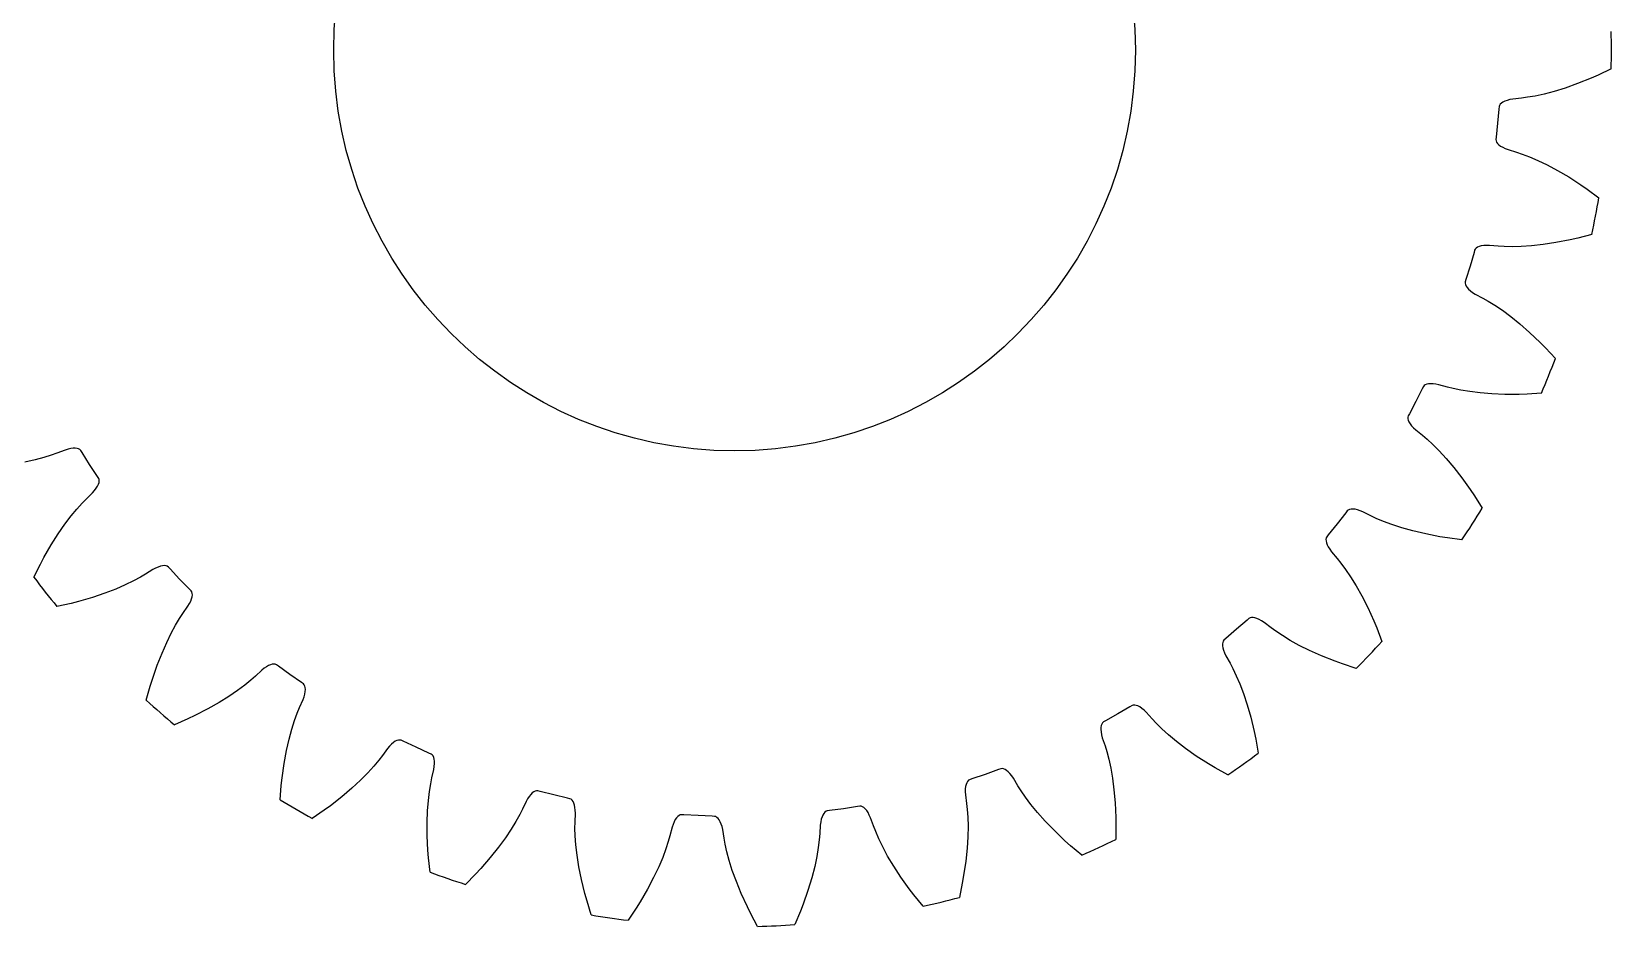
# Model space of a CAD drawing. Extents: x -22 to 22, y -8.7 to 8.7.
# Drawn here: x 6.24 to 22, y -8.75 to 0.19 of the extents above; entities that cross this region are included whole.
import ezdxf

# ---------------------------------------------------------------- set-up
doc = ezdxf.new("R2010")
doc.units = 0
doc.header["$MEASUREMENT"] = 0
doc.layers.get('0').update_dxf_attribs({"linetype": 'CONTINUOUS'})
doc.layers.add('layer0', color=7, linetype='CONTINUOUS')
doc.layers.add('layer2', color=7, linetype='CONTINUOUS')

msp = doc.modelspace()

# ---------------------------------------------------------------- linework, layer by layer
msp.add_circle((13.25, 0), 4)
msp.add_circle((13.25, 0), 4)
at = {"layer": 'layer0'}
for p, q in [((21.797, -0.279), (21.663, -0.333)), ((21.868, -0.248), (21.797, -0.279)), ((21.998, -0.186), (21.868, -0.248)), ((21.163, -0.47), (21.103, -0.478)), ((21.24, -0.457), (21.163, -0.47)), ((21.328, -0.438), (21.24, -0.457)), ((21.428, -0.411), (21.328, -0.438)), ((21.54, -0.377), (21.428, -0.411)), ((21.663, -0.333), (21.54, -0.377)), ((20.877, -0.587), (20.865, -0.727)), ((20.879, -0.563), (20.877, -0.587)), ((20.883, -0.551), (20.879, -0.563)), ((20.891, -0.539), (20.883, -0.551)), ((20.903, -0.528), (20.891, -0.539)), ((20.918, -0.517), (20.903, -0.528)), ((20.937, -0.508), (20.918, -0.517)), ((20.96, -0.5), (20.937, -0.508)), ((20.986, -0.493), (20.96, -0.5)), ((21.017, -0.487), (20.986, -0.493)), ((21.103, -0.478), (21.017, -0.487)), ((20.865, -0.727), (20.851, -0.867)), ((20.851, -0.867), (20.848, -0.891)), ((20.848, -0.891), (20.85, -0.904)), ((20.85, -0.904), (20.855, -0.917)), ((20.855, -0.917), (20.864, -0.93)), ((20.864, -0.93), (20.877, -0.943)), ((20.877, -0.943), (20.894, -0.956)), ((20.894, -0.956), (20.915, -0.968)), ((20.915, -0.968), (20.94, -0.98)), ((20.94, -0.98), (20.969, -0.992)), ((20.969, -0.992), (21.052, -1.017)), ((21.052, -1.017), (21.109, -1.036)), ((21.109, -1.036), (21.182, -1.064)), ((21.182, -1.064), (21.265, -1.099)), ((21.265, -1.099), (21.358, -1.144)), ((21.358, -1.144), (21.461, -1.199)), ((21.461, -1.199), (21.574, -1.265)), ((21.574, -1.265), (21.696, -1.343)), ((21.696, -1.343), (21.759, -1.387)), ((21.759, -1.387), (21.875, -1.473)), ((21.59, -1.892), (21.447, -1.919)), ((21.665, -1.875), (21.59, -1.892)), ((21.805, -1.839), (21.665, -1.875)), ((20.629, -2.02), (20.59, -2.155)), ((20.635, -1.997), (20.629, -2.02)), ((20.641, -1.985), (20.635, -1.997)), ((20.651, -1.975), (20.641, -1.985)), ((20.664, -1.966), (20.651, -1.975)), ((20.681, -1.959), (20.664, -1.966)), ((20.702, -1.954), (20.681, -1.959)), ((20.726, -1.95), (20.702, -1.954)), ((20.753, -1.948), (20.726, -1.95)), ((20.784, -1.948), (20.753, -1.948)), ((20.871, -1.956), (20.784, -1.948)), ((20.931, -1.959), (20.871, -1.956)), ((21.009, -1.961), (20.931, -1.959)), ((21.099, -1.958), (21.009, -1.961)), ((21.203, -1.951), (21.099, -1.958)), ((21.318, -1.939), (21.203, -1.951)), ((21.447, -1.919), (21.318, -1.939)), ((20.59, -2.155), (20.549, -2.29)), ((20.542, -2.313), (20.541, -2.326)), ((20.541, -2.326), (20.544, -2.34)), ((20.549, -2.29), (20.542, -2.313)), ((20.544, -2.34), (20.55, -2.354)), ((20.55, -2.354), (20.561, -2.37)), ((20.561, -2.37), (20.575, -2.385)), ((20.575, -2.385), (20.593, -2.402)), ((20.593, -2.402), (20.615, -2.418)), ((20.615, -2.418), (20.641, -2.434)), ((20.641, -2.434), (20.718, -2.475)), ((20.718, -2.475), (20.771, -2.504)), ((20.771, -2.504), (20.838, -2.546)), ((20.838, -2.546), (20.912, -2.596)), ((20.912, -2.596), (20.995, -2.658)), ((20.995, -2.658), (21.086, -2.731)), ((21.086, -2.731), (21.184, -2.817)), ((21.184, -2.817), (21.289, -2.917)), ((21.289, -2.917), (21.343, -2.972)), ((21.343, -2.972), (21.441, -3.078)), ((20.113, -3.38), (20.05, -3.505)), ((20.124, -3.358), (20.113, -3.38)), ((20.132, -3.348), (20.124, -3.358)), ((20.143, -3.34), (20.132, -3.348)), ((20.158, -3.334), (20.143, -3.34)), ((20.176, -3.33), (20.158, -3.334)), ((20.198, -3.329), (20.176, -3.33)), ((20.222, -3.329), (20.198, -3.329)), ((20.249, -3.333), (20.222, -3.329)), ((20.279, -3.339), (20.249, -3.333)), ((20.363, -3.363), (20.279, -3.339)), ((20.421, -3.377), (20.363, -3.363)), ((20.498, -3.394), (20.421, -3.377)), ((20.586, -3.408), (20.498, -3.394)), ((20.689, -3.421), (20.586, -3.408)), ((20.806, -3.431), (20.689, -3.421)), ((20.936, -3.436), (20.806, -3.431)), ((21.081, -3.436), (20.936, -3.436)), ((21.158, -3.433), (21.081, -3.436)), ((21.302, -3.424), (21.158, -3.433)), ((20.05, -3.505), (19.984, -3.63)), ((19.973, -3.651), (19.969, -3.664)), ((19.969, -3.664), (19.969, -3.678)), ((19.969, -3.678), (19.973, -3.693)), ((19.984, -3.63), (19.973, -3.651)), ((19.973, -3.693), (19.98, -3.71)), ((19.98, -3.71), (19.991, -3.729)), ((19.991, -3.729), (20.006, -3.748)), ((20.006, -3.748), (20.025, -3.768)), ((20.025, -3.768), (20.047, -3.789)), ((20.047, -3.789), (20.115, -3.843)), ((20.115, -3.843), (20.161, -3.882)), ((20.161, -3.882), (20.219, -3.936)), ((20.219, -3.936), (20.282, -3.999)), ((6.271, -4.09), (6.169, -4.113)), ((6.357, -4.067), (6.271, -4.09)), ((6.432, -4.044), (6.357, -4.067)), ((6.489, -4.023), (6.432, -4.044)), ((6.57, -3.992), (6.489, -4.023)), ((6.599, -3.983), (6.57, -3.992)), ((6.626, -3.977), (6.599, -3.983)), ((6.65, -3.974), (6.626, -3.977)), ((6.672, -3.973), (6.65, -3.974)), ((6.69, -3.976), (6.672, -3.973)), ((6.705, -3.98), (6.69, -3.976)), ((6.718, -3.987), (6.705, -3.98)), ((6.727, -3.996), (6.718, -3.987)), ((6.739, -4.017), (6.727, -3.996)), ((6.814, -4.136), (6.739, -4.017)), ((20.282, -3.999), (20.352, -4.075)), ((20.352, -4.075), (20.427, -4.165)), ((6.892, -4.254), (6.814, -4.136)), ((6.905, -4.274), (6.892, -4.254)), ((20.427, -4.165), (20.507, -4.268)), ((6.844, -4.418), (6.864, -4.395)), ((6.864, -4.395), (6.881, -4.373)), ((6.881, -4.373), (6.894, -4.353)), ((6.894, -4.353), (6.903, -4.333)), ((6.903, -4.333), (6.909, -4.316)), ((6.909, -4.286), (6.905, -4.274)), ((6.911, -4.3), (6.909, -4.286)), ((6.909, -4.316), (6.911, -4.3)), ((20.507, -4.268), (20.591, -4.386)), ((20.591, -4.386), (20.634, -4.45)), ((6.687, -4.58), (6.739, -4.522)), ((6.739, -4.522), (6.782, -4.479)), ((6.782, -4.479), (6.844, -4.418)), ((20.634, -4.45), (20.71, -4.573)), ((6.567, -4.732), (6.63, -4.649)), ((6.63, -4.649), (6.687, -4.58)), ((19.263, -4.729), (19.175, -4.839)), ((19.349, -4.617), (19.263, -4.729)), ((19.364, -4.598), (19.349, -4.617)), ((19.374, -4.59), (19.364, -4.598)), ((19.387, -4.584), (19.374, -4.59)), ((19.402, -4.581), (19.387, -4.584)), ((19.421, -4.581), (19.402, -4.581)), ((19.442, -4.583), (19.421, -4.581)), ((19.466, -4.589), (19.442, -4.583)), ((19.492, -4.597), (19.466, -4.589)), ((19.52, -4.609), (19.492, -4.597)), ((19.598, -4.648), (19.52, -4.609)), ((19.652, -4.674), (19.598, -4.648)), ((19.725, -4.704), (19.652, -4.674)), ((19.809, -4.735), (19.725, -4.704)), ((6.431, -4.938), (6.501, -4.828)), ((6.501, -4.828), (6.567, -4.732)), ((19.154, -4.869), (19.152, -4.883)), ((19.152, -4.883), (19.153, -4.899)), ((19.16, -4.858), (19.154, -4.869)), ((19.175, -4.839), (19.16, -4.858)), ((19.908, -4.767), (19.809, -4.735)), ((20.02, -4.799), (19.908, -4.767)), ((20.147, -4.829), (20.02, -4.799)), ((20.289, -4.856), (20.147, -4.829)), ((20.365, -4.868), (20.289, -4.856)), ((20.509, -4.886), (20.365, -4.868)), ((6.359, -5.064), (6.431, -4.938)), ((19.153, -4.899), (19.157, -4.917)), ((19.157, -4.917), (19.164, -4.937)), ((19.164, -4.937), (19.175, -4.959)), ((19.175, -4.959), (19.189, -4.982)), ((19.189, -4.982), (19.207, -5.007)), ((19.207, -5.007), (19.263, -5.073)), ((6.258, -5.261), (6.323, -5.132)), ((6.323, -5.132), (6.359, -5.064)), ((7.446, -5.184), (7.373, -5.23)), ((7.473, -5.17), (7.446, -5.184)), ((7.499, -5.159), (7.473, -5.17)), ((7.522, -5.151), (7.499, -5.159)), ((7.542, -5.147), (7.522, -5.151)), ((7.561, -5.145), (7.542, -5.147)), ((7.577, -5.147), (7.561, -5.145)), ((7.59, -5.151), (7.577, -5.147)), ((7.601, -5.159), (7.59, -5.151)), ((7.617, -5.176), (7.601, -5.159)), ((7.713, -5.279), (7.617, -5.176)), ((19.263, -5.073), (19.301, -5.12)), ((19.301, -5.12), (19.348, -5.183)), ((19.348, -5.183), (19.398, -5.258)), ((7.171, -5.337), (7.076, -5.379)), ((7.252, -5.298), (7.171, -5.337)), ((7.321, -5.261), (7.252, -5.298)), ((7.373, -5.23), (7.321, -5.261)), ((7.812, -5.38), (7.713, -5.279)), ((19.398, -5.258), (19.453, -5.346)), ((19.453, -5.346), (19.509, -5.448)), ((6.704, -5.503), (6.63, -5.522)), ((6.843, -5.462), (6.704, -5.503)), ((6.967, -5.42), (6.843, -5.462)), ((7.076, -5.379), (6.967, -5.42)), ((7.811, -5.524), (7.823, -5.5)), ((7.828, -5.397), (7.812, -5.38)), ((7.823, -5.5), (7.832, -5.477)), ((7.835, -5.408), (7.828, -5.397)), ((7.832, -5.477), (7.838, -5.456)), ((7.839, -5.422), (7.835, -5.408)), ((7.838, -5.456), (7.84, -5.438)), ((7.84, -5.438), (7.839, -5.422)), ((19.509, -5.448), (19.568, -5.564)), ((6.63, -5.522), (6.489, -5.554)), ((7.672, -5.74), (7.713, -5.672)), ((7.713, -5.672), (7.746, -5.622)), ((7.746, -5.622), (7.796, -5.551)), ((7.796, -5.551), (7.811, -5.524)), ((18.383, -5.672), (18.365, -5.688)), ((18.394, -5.666), (18.383, -5.672)), ((18.408, -5.663), (18.394, -5.666)), ((18.424, -5.663), (18.408, -5.663)), ((18.442, -5.666), (18.424, -5.663)), ((18.463, -5.672), (18.442, -5.666)), ((18.485, -5.682), (18.463, -5.672)), ((19.568, -5.564), (19.628, -5.696)), ((7.584, -5.911), (7.63, -5.818)), ((7.63, -5.818), (7.672, -5.74)), ((18.26, -5.781), (18.152, -5.873)), ((18.365, -5.688), (18.26, -5.781)), ((18.509, -5.695), (18.485, -5.682)), ((18.535, -5.712), (18.509, -5.695)), ((18.604, -5.765), (18.535, -5.712)), ((18.652, -5.801), (18.604, -5.765)), ((18.718, -5.844), (18.652, -5.801)), ((19.628, -5.696), (19.658, -5.767)), ((19.658, -5.767), (19.71, -5.902)), ((7.537, -6.018), (7.584, -5.911)), ((18.121, -5.912), (18.119, -5.927)), ((18.119, -5.927), (18.119, -5.946)), ((18.119, -5.946), (18.123, -5.967)), ((18.126, -5.898), (18.121, -5.912)), ((18.123, -5.967), (18.129, -5.99)), ((18.134, -5.888), (18.126, -5.898)), ((18.152, -5.873), (18.134, -5.888)), ((18.794, -5.891), (18.718, -5.844)), ((18.885, -5.941), (18.794, -5.891)), ((18.989, -5.993), (18.885, -5.941)), ((7.442, -6.277), (7.489, -6.14)), ((7.489, -6.14), (7.537, -6.018)), ((8.6, -6.142), (8.579, -6.154)), ((8.62, -6.134), (8.6, -6.142)), ((8.637, -6.129), (8.62, -6.134)), ((8.653, -6.128), (8.637, -6.129)), ((8.667, -6.129), (8.653, -6.128)), ((8.679, -6.135), (8.667, -6.129)), ((8.699, -6.149), (8.679, -6.135)), ((18.129, -5.99), (18.139, -6.016)), ((18.139, -6.016), (18.152, -6.044)), ((18.152, -6.044), (18.195, -6.12)), ((18.195, -6.12), (18.223, -6.173)), ((19.108, -6.047), (18.989, -5.993)), ((19.243, -6.1), (19.108, -6.047)), ((19.316, -6.126), (19.243, -6.1)), ((19.453, -6.172), (19.316, -6.126)), ((7.419, -6.35), (7.442, -6.277)), ((8.424, -6.288), (8.363, -6.338)), ((8.469, -6.248), (8.424, -6.288)), ((8.532, -6.189), (8.469, -6.248)), ((8.556, -6.169), (8.532, -6.189)), ((8.579, -6.154), (8.556, -6.169)), ((8.813, -6.232), (8.699, -6.149)), ((8.928, -6.312), (8.813, -6.232)), ((18.223, -6.173), (18.257, -6.244)), ((18.257, -6.244), (18.292, -6.326)), ((7.38, -6.489), (7.419, -6.35)), ((8.205, -6.45), (8.106, -6.512)), ((8.291, -6.391), (8.205, -6.45)), ((8.363, -6.338), (8.291, -6.391)), ((8.948, -6.326), (8.928, -6.312)), ((8.945, -6.483), (8.955, -6.454)), ((8.957, -6.335), (8.948, -6.326)), ((8.955, -6.454), (8.962, -6.427)), ((8.963, -6.348), (8.957, -6.335)), ((8.962, -6.427), (8.967, -6.403)), ((8.967, -6.363), (8.963, -6.348)), ((8.968, -6.382), (8.967, -6.363)), ((8.967, -6.403), (8.968, -6.382)), ((18.292, -6.326), (18.329, -6.423)), ((18.329, -6.423), (18.365, -6.534)), ((7.993, -6.576), (7.864, -6.642)), ((8.106, -6.512), (7.993, -6.576)), ((8.859, -6.691), (8.886, -6.618)), ((8.886, -6.618), (8.909, -6.562)), ((8.909, -6.562), (8.945, -6.483)), ((17.196, -6.554), (17.075, -6.625)), ((17.217, -6.541), (17.196, -6.554)), ((17.229, -6.537), (17.217, -6.541)), ((17.243, -6.537), (17.229, -6.537)), ((17.259, -6.54), (17.243, -6.537)), ((17.276, -6.546), (17.259, -6.54)), ((17.295, -6.556), (17.276, -6.546)), ((17.315, -6.57), (17.295, -6.556)), ((17.336, -6.588), (17.315, -6.57)), ((17.358, -6.609), (17.336, -6.588)), ((17.416, -6.674), (17.358, -6.609)), ((18.365, -6.534), (18.401, -6.659)), ((7.794, -6.675), (7.662, -6.733)), ((7.864, -6.642), (7.794, -6.675)), ((8.805, -6.877), (8.832, -6.777)), ((8.832, -6.777), (8.859, -6.691)), ((16.906, -6.76), (16.905, -6.781)), ((16.909, -6.742), (16.906, -6.76)), ((16.914, -6.727), (16.909, -6.742)), ((16.922, -6.715), (16.914, -6.727)), ((16.931, -6.706), (16.922, -6.715)), ((16.952, -6.694), (16.931, -6.706)), ((17.075, -6.625), (16.952, -6.694)), ((17.457, -6.718), (17.416, -6.674)), ((17.513, -6.774), (17.457, -6.718)), ((17.579, -6.834), (17.513, -6.774)), ((18.401, -6.659), (18.435, -6.8)), ((8.779, -6.99), (8.805, -6.877)), ((9.828, -6.927), (9.808, -6.946)), ((9.846, -6.911), (9.828, -6.927)), ((9.864, -6.899), (9.846, -6.911)), ((9.881, -6.891), (9.864, -6.899)), ((9.896, -6.887), (9.881, -6.891)), ((9.91, -6.886), (9.896, -6.887)), ((9.923, -6.889), (9.91, -6.886)), ((9.945, -6.899), (9.923, -6.889)), ((10.072, -6.959), (9.945, -6.899)), ((16.905, -6.781), (16.907, -6.806)), ((16.907, -6.806), (16.912, -6.833)), ((16.912, -6.833), (16.919, -6.863)), ((16.919, -6.863), (16.947, -6.945)), ((17.659, -6.9), (17.579, -6.834)), ((17.751, -6.971), (17.659, -6.9)), ((18.435, -6.8), (18.451, -6.876)), ((18.451, -6.876), (18.476, -7.018)), ((8.755, -7.119), (8.779, -6.99)), ((9.701, -7.088), (9.65, -7.148)), ((9.738, -7.04), (9.701, -7.088)), ((9.788, -6.97), (9.738, -7.04)), ((9.808, -6.946), (9.788, -6.97)), ((10.201, -7.016), (10.072, -6.959)), ((10.223, -7.026), (10.201, -7.016)), ((10.233, -7.033), (10.223, -7.026)), ((10.242, -7.044), (10.233, -7.033)), ((10.248, -7.059), (10.242, -7.044)), ((10.253, -7.077), (10.248, -7.059)), ((10.256, -7.098), (10.253, -7.077)), ((16.947, -6.945), (16.965, -7.002)), ((16.965, -7.002), (16.985, -7.078)), ((16.985, -7.078), (17.004, -7.166)), ((17.858, -7.046), (17.751, -6.971)), ((17.98, -7.124), (17.858, -7.046)), ((8.735, -7.262), (8.755, -7.119)), ((9.59, -7.214), (9.517, -7.288)), ((9.65, -7.148), (9.59, -7.214)), ((10.23, -7.265), (10.25, -7.18)), ((10.25, -7.18), (10.254, -7.15)), ((10.254, -7.15), (10.256, -7.122)), ((10.256, -7.122), (10.256, -7.098)), ((15.752, -7.229), (15.619, -7.274)), ((15.885, -7.182), (15.752, -7.229)), ((15.907, -7.174), (15.885, -7.182)), ((15.92, -7.172), (15.907, -7.174)), ((15.934, -7.174), (15.92, -7.172)), ((15.949, -7.18), (15.934, -7.174)), ((15.965, -7.19), (15.949, -7.18)), ((15.981, -7.203), (15.965, -7.19)), ((15.998, -7.221), (15.981, -7.203)), ((16.016, -7.242), (15.998, -7.221)), ((16.033, -7.267), (16.016, -7.242)), ((17.004, -7.166), (17.021, -7.268)), ((18.047, -7.164), (17.98, -7.124)), ((18.173, -7.234), (18.047, -7.164)), ((8.715, -7.483), (8.726, -7.339)), ((8.726, -7.339), (8.735, -7.262)), ((9.432, -7.367), (9.332, -7.452)), ((9.517, -7.288), (9.432, -7.367)), ((10.195, -7.49), (10.205, -7.401)), ((10.205, -7.401), (10.218, -7.324)), ((10.218, -7.324), (10.23, -7.265)), ((11.246, -7.404), (11.231, -7.415)), ((11.26, -7.397), (11.246, -7.404)), ((11.274, -7.394), (11.26, -7.397)), ((11.287, -7.394), (11.274, -7.394)), ((11.31, -7.4), (11.287, -7.394)), ((11.446, -7.434), (11.31, -7.4)), ((15.556, -7.351), (15.553, -7.375)), ((15.553, -7.375), (15.553, -7.402)), ((15.553, -7.402), (15.554, -7.433)), ((15.561, -7.33), (15.556, -7.351)), ((15.567, -7.312), (15.561, -7.33)), ((15.575, -7.299), (15.567, -7.312)), ((15.585, -7.288), (15.575, -7.299)), ((15.596, -7.282), (15.585, -7.288)), ((15.619, -7.274), (15.596, -7.282)), ((16.077, -7.342), (16.033, -7.267)), ((16.109, -7.393), (16.077, -7.342)), ((16.154, -7.458), (16.109, -7.393)), ((17.021, -7.268), (17.036, -7.384)), ((17.036, -7.384), (17.048, -7.514)), ((9.218, -7.542), (9.156, -7.587)), ((9.332, -7.452), (9.218, -7.542)), ((10.187, -7.594), (10.195, -7.49)), ((11.17, -7.499), (11.133, -7.578)), ((11.185, -7.472), (11.17, -7.499)), ((11.201, -7.449), (11.185, -7.472)), ((11.216, -7.43), (11.201, -7.449)), ((11.231, -7.415), (11.216, -7.43)), ((11.584, -7.466), (11.446, -7.434)), ((11.607, -7.472), (11.584, -7.466)), ((11.619, -7.477), (11.607, -7.472)), ((11.629, -7.487), (11.619, -7.477)), ((11.639, -7.5), (11.629, -7.487)), ((11.647, -7.516), (11.639, -7.5)), ((11.653, -7.536), (11.647, -7.516)), ((11.658, -7.56), (11.653, -7.536)), ((11.661, -7.588), (11.658, -7.56)), ((14.478, -7.551), (14.339, -7.572)), ((14.502, -7.547), (14.478, -7.551)), ((14.515, -7.548), (14.502, -7.547)), ((14.528, -7.553), (14.515, -7.548)), ((14.541, -7.561), (14.528, -7.553)), ((14.555, -7.574), (14.541, -7.561)), ((15.554, -7.433), (15.566, -7.519)), ((15.566, -7.519), (15.573, -7.579)), ((16.208, -7.529), (16.154, -7.458)), ((16.273, -7.61), (16.208, -7.529)), ((17.048, -7.514), (17.055, -7.659)), ((9.156, -7.587), (9.037, -7.669)), ((10.183, -7.71), (10.187, -7.594)), ((10.184, -7.841), (10.183, -7.71)), ((11.068, -7.7), (11.022, -7.777)), ((11.106, -7.631), (11.068, -7.7)), ((11.133, -7.578), (11.106, -7.631)), ((11.658, -7.765), (11.659, -7.705)), ((11.659, -7.705), (11.663, -7.618)), ((11.663, -7.618), (11.661, -7.588)), ((12.647, -7.703), (12.637, -7.728)), ((12.659, -7.681), (12.647, -7.703)), ((12.671, -7.663), (12.659, -7.681)), ((12.683, -7.65), (12.671, -7.663)), ((12.696, -7.64), (12.683, -7.65)), ((12.709, -7.634), (12.696, -7.64)), ((12.721, -7.632), (12.709, -7.634)), ((12.745, -7.633), (12.721, -7.632)), ((12.886, -7.641), (12.745, -7.633)), ((13.027, -7.647), (12.886, -7.641)), ((13.051, -7.648), (13.027, -7.647)), ((13.063, -7.651), (13.051, -7.648)), ((13.075, -7.658), (13.063, -7.651)), ((13.087, -7.669), (13.075, -7.658)), ((13.098, -7.684), (13.087, -7.669)), ((13.108, -7.702), (13.098, -7.684)), ((13.118, -7.725), (13.108, -7.702)), ((14.11, -7.704), (14.106, -7.735)), ((14.116, -7.677), (14.11, -7.704)), ((14.123, -7.654), (14.116, -7.677)), ((14.132, -7.635), (14.123, -7.654)), ((14.141, -7.619), (14.132, -7.635)), ((14.152, -7.607), (14.141, -7.619)), ((14.163, -7.598), (14.152, -7.607)), ((14.175, -7.594), (14.163, -7.598)), ((14.199, -7.591), (14.175, -7.594)), ((14.339, -7.572), (14.199, -7.591)), ((14.569, -7.59), (14.555, -7.574)), ((14.582, -7.61), (14.569, -7.59)), ((14.595, -7.635), (14.582, -7.61)), ((14.608, -7.663), (14.595, -7.635)), ((14.637, -7.744), (14.608, -7.663)), ((15.573, -7.579), (15.578, -7.657)), ((15.578, -7.657), (15.58, -7.747)), ((16.351, -7.697), (16.273, -7.61)), ((16.442, -7.791), (16.351, -7.697)), ((17.055, -7.659), (17.056, -7.736)), ((10.191, -7.986), (10.184, -7.841)), ((10.964, -7.863), (10.895, -7.957)), ((11.022, -7.777), (10.964, -7.863)), ((11.661, -7.844), (11.658, -7.765)), ((11.667, -7.933), (11.661, -7.844)), ((12.606, -7.841), (12.589, -7.899)), ((12.627, -7.757), (12.606, -7.841)), ((12.637, -7.728), (12.627, -7.757)), ((13.126, -7.751), (13.118, -7.725)), ((13.133, -7.781), (13.126, -7.751)), ((13.146, -7.867), (13.133, -7.781)), ((13.157, -7.926), (13.146, -7.867)), ((14.096, -7.881), (14.086, -7.959)), ((14.101, -7.821), (14.096, -7.881)), ((14.106, -7.735), (14.101, -7.821)), ((14.659, -7.801), (14.637, -7.744)), ((14.69, -7.873), (14.659, -7.801)), ((14.729, -7.953), (14.69, -7.873)), ((15.578, -7.851), (15.571, -7.967)), ((15.58, -7.747), (15.578, -7.851)), ((16.547, -7.891), (16.442, -7.791)), ((17.056, -7.736), (17.054, -7.88)), ((10.197, -8.062), (10.191, -7.986)), ((10.895, -7.957), (10.813, -8.059)), ((11.679, -8.036), (11.667, -7.933)), ((11.697, -8.152), (11.679, -8.036)), ((12.565, -7.974), (12.534, -8.058)), ((12.589, -7.899), (12.565, -7.974)), ((13.174, -8.003), (13.157, -7.926)), ((13.197, -8.089), (13.174, -8.003)), ((14.086, -7.959), (14.071, -8.048)), ((14.778, -8.045), (14.729, -7.953)), ((15.571, -7.967), (15.557, -8.097)), ((16.604, -7.942), (16.547, -7.891)), ((16.715, -8.035), (16.604, -7.942)), ((10.213, -8.206), (10.197, -8.062)), ((10.718, -8.168), (10.666, -8.225)), ((10.813, -8.059), (10.718, -8.168)), ((11.723, -8.279), (11.697, -8.152)), ((12.493, -8.153), (12.443, -8.259)), ((12.534, -8.058), (12.493, -8.153)), ((13.228, -8.188), (13.197, -8.089)), ((13.268, -8.298), (13.228, -8.188)), ((14.05, -8.149), (14.021, -8.262)), ((14.071, -8.048), (14.05, -8.149)), ((14.838, -8.145), (14.778, -8.045)), ((14.909, -8.254), (14.838, -8.145)), ((15.557, -8.097), (15.536, -8.24)), ((10.666, -8.225), (10.565, -8.328)), ((11.757, -8.42), (11.723, -8.279)), ((12.443, -8.259), (12.383, -8.374)), ((13.317, -8.419), (13.268, -8.298)), ((14.021, -8.262), (13.983, -8.387)), ((14.994, -8.372), (14.909, -8.254)), ((15.523, -8.316), (15.494, -8.457)), ((15.536, -8.24), (15.523, -8.316)), ((11.778, -8.495), (11.757, -8.42)), ((11.821, -8.632), (11.778, -8.495)), ((12.31, -8.5), (12.269, -8.565)), ((12.383, -8.374), (12.31, -8.5)), ((13.378, -8.551), (13.317, -8.419)), ((13.983, -8.387), (13.936, -8.524)), ((15.04, -8.433), (14.994, -8.372)), ((15.131, -8.545), (15.04, -8.433)), ((12.269, -8.565), (12.19, -8.685)), ((13.412, -8.62), (13.378, -8.551)), ((13.48, -8.747), (13.412, -8.62)), ((13.908, -8.596), (13.852, -8.729)), ((13.936, -8.524), (13.908, -8.596))]:
    msp.add_line(p, q, dxfattribs=at)
for start, end in [(358.7795, 1.2205), (347.8704, 350.3114), (336.9613, 339.4023), (326.0522, 328.4932), (216.9613, 219.4023), (315.1431, 317.5841), (227.8704, 230.3114), (304.234, 306.675), (238.7795, 241.2205), (293.325, 295.766), (249.6886, 252.1296), (282.4159, 284.8569), (260.5977, 263.0387), (271.5068, 273.9478)]:
    msp.add_arc((13.25, 0), 8.75, start, end, dxfattribs=at)
at = {"layer": 'layer2'}
for p, q in [((21.797, -0.279), (21.663, -0.333)), ((21.868, -0.248), (21.797, -0.279)), ((21.998, -0.186), (21.868, -0.248)), ((21.163, -0.47), (21.103, -0.478)), ((21.24, -0.457), (21.163, -0.47)), ((21.328, -0.438), (21.24, -0.457)), ((21.428, -0.411), (21.328, -0.438)), ((21.54, -0.377), (21.428, -0.411)), ((21.663, -0.333), (21.54, -0.377)), ((20.877, -0.587), (20.865, -0.727)), ((20.879, -0.563), (20.877, -0.587)), ((20.883, -0.551), (20.879, -0.563)), ((20.891, -0.539), (20.883, -0.551)), ((20.903, -0.528), (20.891, -0.539)), ((20.918, -0.517), (20.903, -0.528)), ((20.937, -0.508), (20.918, -0.517)), ((20.96, -0.5), (20.937, -0.508)), ((20.986, -0.493), (20.96, -0.5)), ((21.017, -0.487), (20.986, -0.493)), ((21.103, -0.478), (21.017, -0.487)), ((20.865, -0.727), (20.851, -0.867)), ((20.851, -0.867), (20.848, -0.891)), ((20.848, -0.891), (20.85, -0.904)), ((20.85, -0.904), (20.855, -0.917)), ((20.855, -0.917), (20.864, -0.93)), ((20.864, -0.93), (20.877, -0.943)), ((20.877, -0.943), (20.894, -0.956)), ((20.894, -0.956), (20.915, -0.968)), ((20.915, -0.968), (20.94, -0.98)), ((20.94, -0.98), (20.969, -0.992)), ((20.969, -0.992), (21.052, -1.017)), ((21.052, -1.017), (21.109, -1.036)), ((21.109, -1.036), (21.182, -1.064)), ((21.182, -1.064), (21.265, -1.099)), ((21.265, -1.099), (21.358, -1.144)), ((21.358, -1.144), (21.461, -1.199)), ((21.461, -1.199), (21.574, -1.265)), ((21.574, -1.265), (21.696, -1.343)), ((21.696, -1.343), (21.759, -1.387)), ((21.759, -1.387), (21.875, -1.473)), ((21.59, -1.892), (21.447, -1.919)), ((21.665, -1.875), (21.59, -1.892)), ((21.805, -1.839), (21.665, -1.875)), ((20.629, -2.02), (20.59, -2.155)), ((20.635, -1.997), (20.629, -2.02)), ((20.641, -1.985), (20.635, -1.997)), ((20.651, -1.975), (20.641, -1.985)), ((20.664, -1.966), (20.651, -1.975)), ((20.681, -1.959), (20.664, -1.966)), ((20.702, -1.954), (20.681, -1.959)), ((20.726, -1.95), (20.702, -1.954)), ((20.753, -1.948), (20.726, -1.95)), ((20.784, -1.948), (20.753, -1.948)), ((20.871, -1.956), (20.784, -1.948)), ((20.931, -1.959), (20.871, -1.956)), ((21.009, -1.961), (20.931, -1.959)), ((21.099, -1.958), (21.009, -1.961)), ((21.203, -1.951), (21.099, -1.958)), ((21.318, -1.939), (21.203, -1.951)), ((21.447, -1.919), (21.318, -1.939)), ((20.59, -2.155), (20.549, -2.29)), ((20.542, -2.313), (20.541, -2.326)), ((20.541, -2.326), (20.544, -2.34)), ((20.549, -2.29), (20.542, -2.313)), ((20.544, -2.34), (20.55, -2.354)), ((20.55, -2.354), (20.561, -2.37)), ((20.561, -2.37), (20.575, -2.385)), ((20.575, -2.385), (20.593, -2.402)), ((20.593, -2.402), (20.615, -2.418)), ((20.615, -2.418), (20.641, -2.434)), ((20.641, -2.434), (20.718, -2.475)), ((20.718, -2.475), (20.771, -2.504)), ((20.771, -2.504), (20.838, -2.546)), ((20.838, -2.546), (20.912, -2.596)), ((20.912, -2.596), (20.995, -2.658)), ((20.995, -2.658), (21.086, -2.731)), ((21.086, -2.731), (21.184, -2.817)), ((21.184, -2.817), (21.289, -2.917)), ((21.289, -2.917), (21.343, -2.972)), ((21.343, -2.972), (21.441, -3.078)), ((20.113, -3.38), (20.05, -3.505)), ((20.124, -3.358), (20.113, -3.38)), ((20.132, -3.348), (20.124, -3.358)), ((20.143, -3.34), (20.132, -3.348)), ((20.158, -3.334), (20.143, -3.34)), ((20.176, -3.33), (20.158, -3.334)), ((20.198, -3.329), (20.176, -3.33)), ((20.222, -3.329), (20.198, -3.329)), ((20.249, -3.333), (20.222, -3.329)), ((20.279, -3.339), (20.249, -3.333)), ((20.363, -3.363), (20.279, -3.339)), ((20.421, -3.377), (20.363, -3.363)), ((20.498, -3.394), (20.421, -3.377)), ((20.586, -3.408), (20.498, -3.394)), ((20.689, -3.421), (20.586, -3.408)), ((20.806, -3.431), (20.689, -3.421)), ((20.936, -3.436), (20.806, -3.431)), ((21.081, -3.436), (20.936, -3.436)), ((21.158, -3.433), (21.081, -3.436)), ((21.302, -3.424), (21.158, -3.433)), ((20.05, -3.505), (19.984, -3.63)), ((19.973, -3.651), (19.969, -3.664)), ((19.969, -3.664), (19.969, -3.678)), ((19.969, -3.678), (19.973, -3.693)), ((19.984, -3.63), (19.973, -3.651)), ((19.973, -3.693), (19.98, -3.71)), ((19.98, -3.71), (19.991, -3.729)), ((19.991, -3.729), (20.006, -3.748)), ((20.006, -3.748), (20.025, -3.768)), ((20.025, -3.768), (20.047, -3.789)), ((20.047, -3.789), (20.115, -3.843)), ((20.115, -3.843), (20.161, -3.882)), ((20.161, -3.882), (20.219, -3.936)), ((20.219, -3.936), (20.282, -3.999)), ((6.271, -4.09), (6.169, -4.113)), ((6.357, -4.067), (6.271, -4.09)), ((6.432, -4.044), (6.357, -4.067)), ((6.489, -4.023), (6.432, -4.044)), ((6.57, -3.992), (6.489, -4.023)), ((6.599, -3.983), (6.57, -3.992)), ((6.626, -3.977), (6.599, -3.983)), ((6.65, -3.974), (6.626, -3.977)), ((6.672, -3.973), (6.65, -3.974)), ((6.69, -3.976), (6.672, -3.973)), ((6.705, -3.98), (6.69, -3.976)), ((6.718, -3.987), (6.705, -3.98)), ((6.727, -3.996), (6.718, -3.987)), ((6.739, -4.017), (6.727, -3.996)), ((6.814, -4.136), (6.739, -4.017)), ((20.282, -3.999), (20.352, -4.075)), ((20.352, -4.075), (20.427, -4.165)), ((6.892, -4.254), (6.814, -4.136)), ((6.905, -4.274), (6.892, -4.254)), ((20.427, -4.165), (20.507, -4.268)), ((6.844, -4.418), (6.864, -4.395)), ((6.864, -4.395), (6.881, -4.373)), ((6.881, -4.373), (6.894, -4.353)), ((6.894, -4.353), (6.903, -4.333)), ((6.903, -4.333), (6.909, -4.316)), ((6.909, -4.286), (6.905, -4.274)), ((6.911, -4.3), (6.909, -4.286)), ((6.909, -4.316), (6.911, -4.3)), ((20.507, -4.268), (20.591, -4.386)), ((20.591, -4.386), (20.634, -4.45)), ((6.687, -4.58), (6.739, -4.522)), ((6.739, -4.522), (6.782, -4.479)), ((6.782, -4.479), (6.844, -4.418)), ((20.634, -4.45), (20.71, -4.573)), ((6.567, -4.732), (6.63, -4.649)), ((6.63, -4.649), (6.687, -4.58)), ((19.263, -4.729), (19.175, -4.839)), ((19.349, -4.617), (19.263, -4.729)), ((19.364, -4.598), (19.349, -4.617)), ((19.374, -4.59), (19.364, -4.598)), ((19.387, -4.584), (19.374, -4.59)), ((19.402, -4.581), (19.387, -4.584)), ((19.421, -4.581), (19.402, -4.581)), ((19.442, -4.583), (19.421, -4.581)), ((19.466, -4.589), (19.442, -4.583)), ((19.492, -4.597), (19.466, -4.589)), ((19.52, -4.609), (19.492, -4.597)), ((19.598, -4.648), (19.52, -4.609)), ((19.652, -4.674), (19.598, -4.648)), ((19.725, -4.704), (19.652, -4.674)), ((19.809, -4.735), (19.725, -4.704)), ((6.431, -4.938), (6.501, -4.828)), ((6.501, -4.828), (6.567, -4.732)), ((19.154, -4.869), (19.152, -4.883)), ((19.152, -4.883), (19.153, -4.899)), ((19.16, -4.858), (19.154, -4.869)), ((19.175, -4.839), (19.16, -4.858)), ((19.908, -4.767), (19.809, -4.735)), ((20.02, -4.799), (19.908, -4.767)), ((20.147, -4.829), (20.02, -4.799)), ((20.289, -4.856), (20.147, -4.829)), ((20.365, -4.868), (20.289, -4.856)), ((20.509, -4.886), (20.365, -4.868)), ((6.359, -5.064), (6.431, -4.938)), ((19.153, -4.899), (19.157, -4.917)), ((19.157, -4.917), (19.164, -4.937)), ((19.164, -4.937), (19.175, -4.959)), ((19.175, -4.959), (19.189, -4.982)), ((19.189, -4.982), (19.207, -5.007)), ((19.207, -5.007), (19.263, -5.073)), ((6.258, -5.261), (6.323, -5.132)), ((6.323, -5.132), (6.359, -5.064)), ((7.446, -5.184), (7.373, -5.23)), ((7.473, -5.17), (7.446, -5.184)), ((7.499, -5.159), (7.473, -5.17)), ((7.522, -5.151), (7.499, -5.159)), ((7.542, -5.147), (7.522, -5.151)), ((7.561, -5.145), (7.542, -5.147)), ((7.577, -5.147), (7.561, -5.145)), ((7.59, -5.151), (7.577, -5.147)), ((7.601, -5.159), (7.59, -5.151)), ((7.617, -5.176), (7.601, -5.159)), ((7.713, -5.279), (7.617, -5.176)), ((19.263, -5.073), (19.301, -5.12)), ((19.301, -5.12), (19.348, -5.183)), ((19.348, -5.183), (19.398, -5.258)), ((7.171, -5.337), (7.076, -5.379)), ((7.252, -5.298), (7.171, -5.337)), ((7.321, -5.261), (7.252, -5.298)), ((7.373, -5.23), (7.321, -5.261)), ((7.812, -5.38), (7.713, -5.279)), ((19.398, -5.258), (19.453, -5.346)), ((19.453, -5.346), (19.509, -5.448)), ((6.704, -5.503), (6.63, -5.522)), ((6.843, -5.462), (6.704, -5.503)), ((6.967, -5.42), (6.843, -5.462)), ((7.076, -5.379), (6.967, -5.42)), ((7.811, -5.524), (7.823, -5.5)), ((7.828, -5.397), (7.812, -5.38)), ((7.823, -5.5), (7.832, -5.477)), ((7.835, -5.408), (7.828, -5.397)), ((7.832, -5.477), (7.838, -5.456)), ((7.839, -5.422), (7.835, -5.408)), ((7.838, -5.456), (7.84, -5.438)), ((7.84, -5.438), (7.839, -5.422)), ((19.509, -5.448), (19.568, -5.564)), ((6.63, -5.522), (6.489, -5.554)), ((7.672, -5.74), (7.713, -5.672)), ((7.713, -5.672), (7.746, -5.622)), ((7.746, -5.622), (7.796, -5.551)), ((7.796, -5.551), (7.811, -5.524)), ((18.383, -5.672), (18.365, -5.688)), ((18.394, -5.666), (18.383, -5.672)), ((18.408, -5.663), (18.394, -5.666)), ((18.424, -5.663), (18.408, -5.663)), ((18.442, -5.666), (18.424, -5.663)), ((18.463, -5.672), (18.442, -5.666)), ((18.485, -5.682), (18.463, -5.672)), ((19.568, -5.564), (19.628, -5.696)), ((7.584, -5.911), (7.63, -5.818)), ((7.63, -5.818), (7.672, -5.74)), ((18.26, -5.781), (18.152, -5.873)), ((18.365, -5.688), (18.26, -5.781)), ((18.509, -5.695), (18.485, -5.682)), ((18.535, -5.712), (18.509, -5.695)), ((18.604, -5.765), (18.535, -5.712)), ((18.652, -5.801), (18.604, -5.765)), ((18.718, -5.844), (18.652, -5.801)), ((19.628, -5.696), (19.658, -5.767)), ((19.658, -5.767), (19.71, -5.902)), ((7.537, -6.018), (7.584, -5.911)), ((18.121, -5.912), (18.119, -5.927)), ((18.119, -5.927), (18.119, -5.946)), ((18.119, -5.946), (18.123, -5.967)), ((18.126, -5.898), (18.121, -5.912)), ((18.123, -5.967), (18.129, -5.99)), ((18.134, -5.888), (18.126, -5.898)), ((18.152, -5.873), (18.134, -5.888)), ((18.794, -5.891), (18.718, -5.844)), ((18.885, -5.941), (18.794, -5.891)), ((18.989, -5.993), (18.885, -5.941)), ((7.442, -6.277), (7.489, -6.14)), ((7.489, -6.14), (7.537, -6.018)), ((8.6, -6.142), (8.579, -6.154)), ((8.62, -6.134), (8.6, -6.142)), ((8.637, -6.129), (8.62, -6.134)), ((8.653, -6.128), (8.637, -6.129)), ((8.667, -6.129), (8.653, -6.128)), ((8.679, -6.135), (8.667, -6.129)), ((8.699, -6.149), (8.679, -6.135)), ((18.129, -5.99), (18.139, -6.016)), ((18.139, -6.016), (18.152, -6.044)), ((18.152, -6.044), (18.195, -6.12)), ((18.195, -6.12), (18.223, -6.173)), ((19.108, -6.047), (18.989, -5.993)), ((19.243, -6.1), (19.108, -6.047)), ((19.316, -6.126), (19.243, -6.1)), ((19.453, -6.172), (19.316, -6.126)), ((7.419, -6.35), (7.442, -6.277)), ((8.424, -6.288), (8.363, -6.338)), ((8.469, -6.248), (8.424, -6.288)), ((8.532, -6.189), (8.469, -6.248)), ((8.556, -6.169), (8.532, -6.189)), ((8.579, -6.154), (8.556, -6.169)), ((8.813, -6.232), (8.699, -6.149)), ((8.928, -6.312), (8.813, -6.232)), ((18.223, -6.173), (18.257, -6.244)), ((18.257, -6.244), (18.292, -6.326)), ((7.38, -6.489), (7.419, -6.35)), ((8.205, -6.45), (8.106, -6.512)), ((8.291, -6.391), (8.205, -6.45)), ((8.363, -6.338), (8.291, -6.391)), ((8.948, -6.326), (8.928, -6.312)), ((8.945, -6.483), (8.955, -6.454)), ((8.957, -6.335), (8.948, -6.326)), ((8.955, -6.454), (8.962, -6.427)), ((8.963, -6.348), (8.957, -6.335)), ((8.962, -6.427), (8.967, -6.403)), ((8.967, -6.363), (8.963, -6.348)), ((8.968, -6.382), (8.967, -6.363)), ((8.967, -6.403), (8.968, -6.382)), ((18.292, -6.326), (18.329, -6.423)), ((18.329, -6.423), (18.365, -6.534)), ((7.993, -6.576), (7.864, -6.642)), ((8.106, -6.512), (7.993, -6.576)), ((8.859, -6.691), (8.886, -6.618)), ((8.886, -6.618), (8.909, -6.562)), ((8.909, -6.562), (8.945, -6.483)), ((17.196, -6.554), (17.075, -6.625)), ((17.217, -6.541), (17.196, -6.554)), ((17.229, -6.537), (17.217, -6.541)), ((17.243, -6.537), (17.229, -6.537)), ((17.259, -6.54), (17.243, -6.537)), ((17.276, -6.546), (17.259, -6.54)), ((17.295, -6.556), (17.276, -6.546)), ((17.315, -6.57), (17.295, -6.556)), ((17.336, -6.588), (17.315, -6.57)), ((17.358, -6.609), (17.336, -6.588)), ((17.416, -6.674), (17.358, -6.609)), ((18.365, -6.534), (18.401, -6.659)), ((7.794, -6.675), (7.662, -6.733)), ((7.864, -6.642), (7.794, -6.675)), ((8.805, -6.877), (8.832, -6.777)), ((8.832, -6.777), (8.859, -6.691)), ((16.906, -6.76), (16.905, -6.781)), ((16.909, -6.742), (16.906, -6.76)), ((16.914, -6.727), (16.909, -6.742)), ((16.922, -6.715), (16.914, -6.727)), ((16.931, -6.706), (16.922, -6.715)), ((16.952, -6.694), (16.931, -6.706)), ((17.075, -6.625), (16.952, -6.694)), ((17.457, -6.718), (17.416, -6.674)), ((17.513, -6.774), (17.457, -6.718)), ((17.579, -6.834), (17.513, -6.774)), ((18.401, -6.659), (18.435, -6.8)), ((8.779, -6.99), (8.805, -6.877)), ((9.828, -6.927), (9.808, -6.946)), ((9.846, -6.911), (9.828, -6.927)), ((9.864, -6.899), (9.846, -6.911)), ((9.881, -6.891), (9.864, -6.899)), ((9.896, -6.887), (9.881, -6.891)), ((9.91, -6.886), (9.896, -6.887)), ((9.923, -6.889), (9.91, -6.886)), ((9.945, -6.899), (9.923, -6.889)), ((10.072, -6.959), (9.945, -6.899)), ((16.905, -6.781), (16.907, -6.806)), ((16.907, -6.806), (16.912, -6.833)), ((16.912, -6.833), (16.919, -6.863)), ((16.919, -6.863), (16.947, -6.945)), ((17.659, -6.9), (17.579, -6.834)), ((17.751, -6.971), (17.659, -6.9)), ((18.435, -6.8), (18.451, -6.876)), ((18.451, -6.876), (18.476, -7.018)), ((8.755, -7.119), (8.779, -6.99)), ((9.701, -7.088), (9.65, -7.148)), ((9.738, -7.04), (9.701, -7.088)), ((9.788, -6.97), (9.738, -7.04)), ((9.808, -6.946), (9.788, -6.97)), ((10.201, -7.016), (10.072, -6.959)), ((10.223, -7.026), (10.201, -7.016)), ((10.233, -7.033), (10.223, -7.026)), ((10.242, -7.044), (10.233, -7.033)), ((10.248, -7.059), (10.242, -7.044)), ((10.253, -7.077), (10.248, -7.059)), ((10.256, -7.098), (10.253, -7.077)), ((16.947, -6.945), (16.965, -7.002)), ((16.965, -7.002), (16.985, -7.078)), ((16.985, -7.078), (17.004, -7.166)), ((17.858, -7.046), (17.751, -6.971)), ((17.98, -7.124), (17.858, -7.046)), ((8.735, -7.262), (8.755, -7.119)), ((9.59, -7.214), (9.517, -7.288)), ((9.65, -7.148), (9.59, -7.214)), ((10.23, -7.265), (10.25, -7.18)), ((10.25, -7.18), (10.254, -7.15)), ((10.254, -7.15), (10.256, -7.122)), ((10.256, -7.122), (10.256, -7.098)), ((15.752, -7.229), (15.619, -7.274)), ((15.885, -7.182), (15.752, -7.229)), ((15.907, -7.174), (15.885, -7.182)), ((15.92, -7.172), (15.907, -7.174)), ((15.934, -7.174), (15.92, -7.172)), ((15.949, -7.18), (15.934, -7.174)), ((15.965, -7.19), (15.949, -7.18)), ((15.981, -7.203), (15.965, -7.19)), ((15.998, -7.221), (15.981, -7.203)), ((16.016, -7.242), (15.998, -7.221)), ((16.033, -7.267), (16.016, -7.242)), ((17.004, -7.166), (17.021, -7.268)), ((18.047, -7.164), (17.98, -7.124)), ((18.173, -7.234), (18.047, -7.164)), ((8.715, -7.483), (8.726, -7.339)), ((8.726, -7.339), (8.735, -7.262)), ((9.432, -7.367), (9.332, -7.452)), ((9.517, -7.288), (9.432, -7.367)), ((10.195, -7.49), (10.205, -7.401)), ((10.205, -7.401), (10.218, -7.324)), ((10.218, -7.324), (10.23, -7.265)), ((11.246, -7.404), (11.231, -7.415)), ((11.26, -7.397), (11.246, -7.404)), ((11.274, -7.394), (11.26, -7.397)), ((11.287, -7.394), (11.274, -7.394)), ((11.31, -7.4), (11.287, -7.394)), ((11.446, -7.434), (11.31, -7.4)), ((15.556, -7.351), (15.553, -7.375)), ((15.553, -7.375), (15.553, -7.402)), ((15.553, -7.402), (15.554, -7.433)), ((15.561, -7.33), (15.556, -7.351)), ((15.567, -7.312), (15.561, -7.33)), ((15.575, -7.299), (15.567, -7.312)), ((15.585, -7.288), (15.575, -7.299)), ((15.596, -7.282), (15.585, -7.288)), ((15.619, -7.274), (15.596, -7.282)), ((16.077, -7.342), (16.033, -7.267)), ((16.109, -7.393), (16.077, -7.342)), ((16.154, -7.458), (16.109, -7.393)), ((17.021, -7.268), (17.036, -7.384)), ((17.036, -7.384), (17.048, -7.514)), ((9.218, -7.542), (9.156, -7.587)), ((9.332, -7.452), (9.218, -7.542)), ((10.187, -7.594), (10.195, -7.49)), ((11.17, -7.499), (11.133, -7.578)), ((11.185, -7.472), (11.17, -7.499)), ((11.201, -7.449), (11.185, -7.472)), ((11.216, -7.43), (11.201, -7.449)), ((11.231, -7.415), (11.216, -7.43)), ((11.584, -7.466), (11.446, -7.434)), ((11.607, -7.472), (11.584, -7.466)), ((11.619, -7.477), (11.607, -7.472)), ((11.629, -7.487), (11.619, -7.477)), ((11.639, -7.5), (11.629, -7.487)), ((11.647, -7.516), (11.639, -7.5)), ((11.653, -7.536), (11.647, -7.516)), ((11.658, -7.56), (11.653, -7.536)), ((11.661, -7.588), (11.658, -7.56)), ((14.478, -7.551), (14.339, -7.572)), ((14.502, -7.547), (14.478, -7.551)), ((14.515, -7.548), (14.502, -7.547)), ((14.528, -7.553), (14.515, -7.548)), ((14.541, -7.561), (14.528, -7.553)), ((14.555, -7.574), (14.541, -7.561)), ((15.554, -7.433), (15.566, -7.519)), ((15.566, -7.519), (15.573, -7.579)), ((16.208, -7.529), (16.154, -7.458)), ((16.273, -7.61), (16.208, -7.529)), ((17.048, -7.514), (17.055, -7.659)), ((9.156, -7.587), (9.037, -7.669)), ((10.183, -7.71), (10.187, -7.594)), ((10.184, -7.841), (10.183, -7.71)), ((11.068, -7.7), (11.022, -7.777)), ((11.106, -7.631), (11.068, -7.7)), ((11.133, -7.578), (11.106, -7.631)), ((11.658, -7.765), (11.659, -7.705)), ((11.659, -7.705), (11.663, -7.618)), ((11.663, -7.618), (11.661, -7.588)), ((12.647, -7.703), (12.637, -7.728)), ((12.659, -7.681), (12.647, -7.703)), ((12.671, -7.663), (12.659, -7.681)), ((12.683, -7.65), (12.671, -7.663)), ((12.696, -7.64), (12.683, -7.65)), ((12.709, -7.634), (12.696, -7.64)), ((12.721, -7.632), (12.709, -7.634)), ((12.745, -7.633), (12.721, -7.632)), ((12.886, -7.641), (12.745, -7.633)), ((13.027, -7.647), (12.886, -7.641)), ((13.051, -7.648), (13.027, -7.647)), ((13.063, -7.651), (13.051, -7.648)), ((13.075, -7.658), (13.063, -7.651)), ((13.087, -7.669), (13.075, -7.658)), ((13.098, -7.684), (13.087, -7.669)), ((13.108, -7.702), (13.098, -7.684)), ((13.118, -7.725), (13.108, -7.702)), ((14.11, -7.704), (14.106, -7.735)), ((14.116, -7.677), (14.11, -7.704)), ((14.123, -7.654), (14.116, -7.677)), ((14.132, -7.635), (14.123, -7.654)), ((14.141, -7.619), (14.132, -7.635)), ((14.152, -7.607), (14.141, -7.619)), ((14.163, -7.598), (14.152, -7.607)), ((14.175, -7.594), (14.163, -7.598)), ((14.199, -7.591), (14.175, -7.594)), ((14.339, -7.572), (14.199, -7.591)), ((14.569, -7.59), (14.555, -7.574)), ((14.582, -7.61), (14.569, -7.59)), ((14.595, -7.635), (14.582, -7.61)), ((14.608, -7.663), (14.595, -7.635)), ((14.637, -7.744), (14.608, -7.663)), ((15.573, -7.579), (15.578, -7.657)), ((15.578, -7.657), (15.58, -7.747)), ((16.351, -7.697), (16.273, -7.61)), ((16.442, -7.791), (16.351, -7.697)), ((17.055, -7.659), (17.056, -7.736)), ((10.191, -7.986), (10.184, -7.841)), ((10.964, -7.863), (10.895, -7.957)), ((11.022, -7.777), (10.964, -7.863)), ((11.661, -7.844), (11.658, -7.765)), ((11.667, -7.933), (11.661, -7.844)), ((12.606, -7.841), (12.589, -7.899)), ((12.627, -7.757), (12.606, -7.841)), ((12.637, -7.728), (12.627, -7.757)), ((13.126, -7.751), (13.118, -7.725)), ((13.133, -7.781), (13.126, -7.751)), ((13.146, -7.867), (13.133, -7.781)), ((13.157, -7.926), (13.146, -7.867)), ((14.096, -7.881), (14.086, -7.959)), ((14.101, -7.821), (14.096, -7.881)), ((14.106, -7.735), (14.101, -7.821)), ((14.659, -7.801), (14.637, -7.744)), ((14.69, -7.873), (14.659, -7.801)), ((14.729, -7.953), (14.69, -7.873)), ((15.578, -7.851), (15.571, -7.967)), ((15.58, -7.747), (15.578, -7.851)), ((16.547, -7.891), (16.442, -7.791)), ((17.056, -7.736), (17.054, -7.88)), ((10.197, -8.062), (10.191, -7.986)), ((10.895, -7.957), (10.813, -8.059)), ((11.679, -8.036), (11.667, -7.933)), ((11.697, -8.152), (11.679, -8.036)), ((12.565, -7.974), (12.534, -8.058)), ((12.589, -7.899), (12.565, -7.974)), ((13.174, -8.003), (13.157, -7.926)), ((13.197, -8.089), (13.174, -8.003)), ((14.086, -7.959), (14.071, -8.048)), ((14.778, -8.045), (14.729, -7.953)), ((15.571, -7.967), (15.557, -8.097)), ((16.604, -7.942), (16.547, -7.891)), ((16.715, -8.035), (16.604, -7.942)), ((10.213, -8.206), (10.197, -8.062)), ((10.718, -8.168), (10.666, -8.225)), ((10.813, -8.059), (10.718, -8.168)), ((11.723, -8.279), (11.697, -8.152)), ((12.493, -8.153), (12.443, -8.259)), ((12.534, -8.058), (12.493, -8.153)), ((13.228, -8.188), (13.197, -8.089)), ((13.268, -8.298), (13.228, -8.188)), ((14.05, -8.149), (14.021, -8.262)), ((14.071, -8.048), (14.05, -8.149)), ((14.838, -8.145), (14.778, -8.045)), ((14.909, -8.254), (14.838, -8.145)), ((15.557, -8.097), (15.536, -8.24)), ((10.666, -8.225), (10.565, -8.328)), ((11.757, -8.42), (11.723, -8.279)), ((12.443, -8.259), (12.383, -8.374)), ((13.317, -8.419), (13.268, -8.298)), ((14.021, -8.262), (13.983, -8.387)), ((14.994, -8.372), (14.909, -8.254)), ((15.523, -8.316), (15.494, -8.457)), ((15.536, -8.24), (15.523, -8.316)), ((11.778, -8.495), (11.757, -8.42)), ((11.821, -8.632), (11.778, -8.495)), ((12.31, -8.5), (12.269, -8.565)), ((12.383, -8.374), (12.31, -8.5)), ((13.378, -8.551), (13.317, -8.419)), ((13.983, -8.387), (13.936, -8.524)), ((15.04, -8.433), (14.994, -8.372)), ((15.131, -8.545), (15.04, -8.433)), ((12.269, -8.565), (12.19, -8.685)), ((13.412, -8.62), (13.378, -8.551)), ((13.48, -8.747), (13.412, -8.62)), ((13.908, -8.596), (13.852, -8.729)), ((13.936, -8.524), (13.908, -8.596))]:
    msp.add_line(p, q, dxfattribs=at)
for start, end in [(358.7795, 1.2205), (347.8704, 350.3114), (336.9613, 339.4023), (326.0522, 328.4932), (216.9613, 219.4023), (315.1431, 317.5841), (227.8704, 230.3114), (304.234, 306.675), (238.7795, 241.2205), (293.325, 295.766), (249.6886, 252.1296), (282.4159, 284.8569), (260.5977, 263.0387), (271.5068, 273.9478)]:
    msp.add_arc((13.25, 0), 8.75, start, end, dxfattribs=at)

doc.saveas('drawing.dxf')
